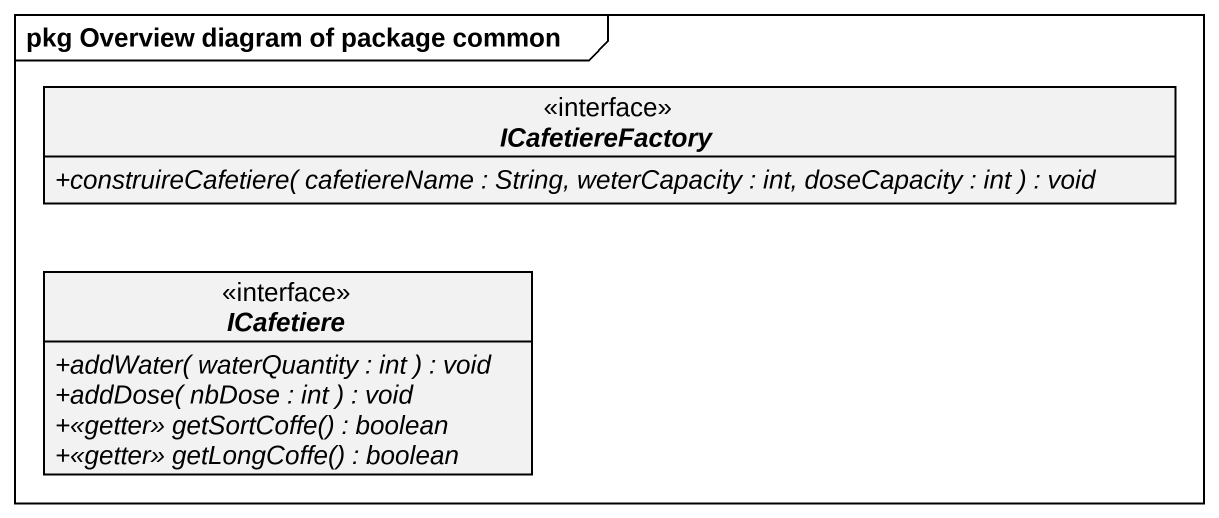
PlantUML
@startuml
mainframe pkg Overview diagram of package common
hide circle
hide empty members
skinparam classAttributeIconSize 0
interface ICafetiereFactory {
  {abstract} +construireCafetiere( cafetiereName : String, weterCapacity : int, doseCapacity : int ) : void
}
interface ICafetiere {
  {abstract} +addWater( waterQuantity : int ) : void
  {abstract} +addDose( nbDose : int ) : void
  {abstract} +<<getter>> getSortCoffe() : boolean
  {abstract} +<<getter>> getLongCoffe() : boolean
}
@enduml
